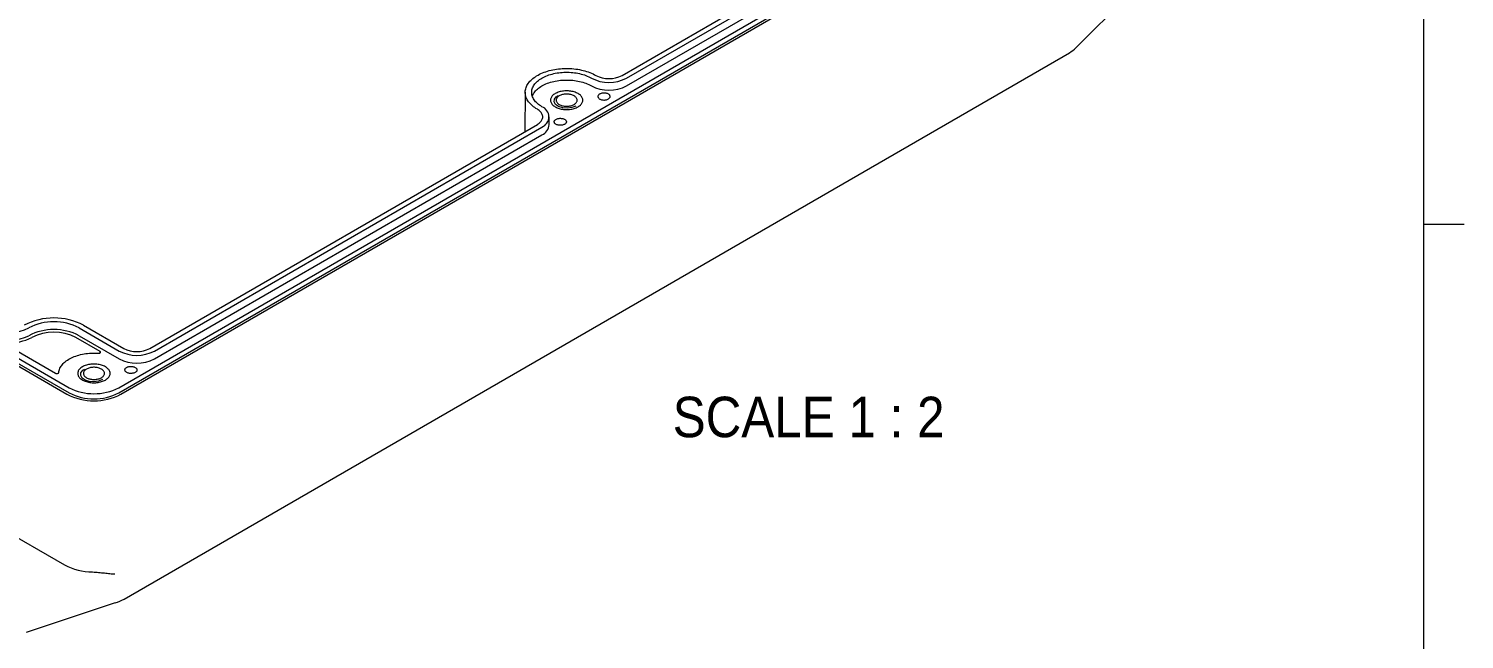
# Model space of a CAD drawing. Header units: inches. Extents: x 0.3 to 33.9, y 0.2 to 21.7.
# Drawn here: x 29.206 to 33.641, y 2.683 to 4.567 of the extents above; entities that cross this region are included whole.
import ezdxf

# ---------------------------------------------------------------- set-up
doc = ezdxf.new("R2010")
doc.units = ezdxf.units.IN
doc.header["$MEASUREMENT"] = 0
doc.linetypes.add('SLD-Dashed', pattern=[0.075, 0.05, -0.025])
doc.linetypes.add('SLD-Solid', pattern=[0])
doc.layers.add('SLD-0', color=7, linetype='SLD-Solid')
doc.styles.add('SLDTEXTSTYLE1', font='GOTHIC.TTF', dxfattribs={"width": 0.913})

msp = doc.modelspace()

# ---------------------------------------------------------------- linework, layer by layer
at = {"color": 7, "linetype": 'SLD-Solid', "lineweight": 0}
for p, q in [((33.51583, 0.46397), (33.51583, 21.46397)), ((33.51583, 3.96397), (33.64083, 3.96397))]:
    msp.add_line(p, q, dxfattribs=at)
at = {"color": 7, "linetype": 'SLD-Solid', "lineweight": 15}
for p, q in [((29.48374, 3.45894), (32.40445, 5.14503)), ((29.48374, 3.44287), (32.40445, 5.12896)), ((29.4907, 3.43885), (32.41141, 5.12494)), ((31.03874, 4.4225), (32.23604, 5.11369)), ((31.05288, 4.41433), (32.25019, 5.10553)), ((31.05288, 4.39022), (32.25019, 5.08142)), ((32.44176, 4.50849), (32.60032, 4.66703)), ((27.46579, 4.53558), (29.33078, 3.45894)), ((27.45883, 4.51549), (29.32383, 3.43885)), ((27.46579, 4.51951), (29.33078, 3.44287)), ((29.50018, 2.80669), (32.42088, 4.49278)), ((30.73962, 4.3707), (30.73832, 4.24907)), ((29.5798, 3.58027), (30.77711, 4.27146)), ((29.59394, 3.57211), (30.79125, 4.2633)), ((30.8138, 4.27062), (30.8138, 4.29473)), ((29.59394, 3.548), (30.79125, 4.23919)), ((27.45094, 3.98872), (29.31593, 2.91208)), ((29.3613, 3.64354), (29.48505, 3.57211)), ((29.37544, 3.65171), (29.49919, 3.58027)), ((29.13353, 3.59335), (29.2888, 3.50372)), ((29.4261, 3.57101), (29.35176, 3.61392)), ((29.3613, 3.61943), (29.48505, 3.548)), ((29.42606, 3.56616), (29.4261, 3.57101)), ((29.47296, 2.79463), (29.19833, 2.7031))]:
    msp.add_line(p, q, dxfattribs=at)
at = {"color": 7, "linetype": 'SLD-Solid', "lineweight": 15, "flags": 128}
for points in [[(30.77711, 4.318), (30.77296, 4.3205), (30.76903, 4.32312), (30.76531, 4.32584), (30.76182, 4.32866), (30.75856, 4.33157), (30.75554, 4.33456), (30.75276, 4.33763), (30.75024, 4.34077), (30.74798, 4.34398), (30.74597, 4.34725), (30.74424, 4.35057), (30.74278, 4.35393), (30.74159, 4.35732), (30.74068, 4.36075), (30.74005, 4.36419), (30.7397, 4.36765), (30.73962, 4.37111), (30.73984, 4.37458), (30.74033, 4.37803), (30.7411, 4.38147), (30.74215, 4.38488), (30.74347, 4.38826), (30.74507, 4.39159), (30.74694, 4.39489), (30.74907, 4.39812), (30.75147, 4.4013), (30.75412, 4.40441), (30.75702, 4.40744), (30.76016, 4.4104), (30.76354, 4.41326), (30.76714, 4.41603), (30.77097, 4.4187), (30.77501, 4.42126), (30.77925, 4.42371), (30.78369, 4.42604), (30.78831, 4.42825), (30.79311, 4.43033), (30.79807, 4.43228), (30.80318, 4.4341), (30.80844, 4.43577), (30.81382, 4.4373), (30.81933, 4.43868), (30.82494, 4.43991), (30.83064, 4.44099), (30.83642, 4.44191), (30.84228, 4.44268), (30.84819, 4.44328), (30.85414, 4.44373), (30.86012, 4.44401), (30.86612, 4.44414), (30.87212, 4.4441), (30.87811, 4.44389), (30.88408, 4.44353), (30.89001, 4.443), (30.89589, 4.44232), (30.90171, 4.44147), (30.90746, 4.44047), (30.91311, 4.43932), (30.91867, 4.43801), (30.92412, 4.43655), (30.92944, 4.43495), (30.93462, 4.43321), (30.93966, 4.43132), (30.94454, 4.42931), (30.94925, 4.42716), (30.95378, 4.42489), (30.95813, 4.4225)], [(30.79125, 4.32616), (30.78748, 4.32845), (30.78391, 4.33085), (30.78057, 4.33335), (30.77744, 4.33594), (30.77454, 4.33862), (30.77189, 4.34138), (30.76948, 4.34422), (30.76732, 4.34712), (30.76542, 4.35008), (30.76378, 4.3531), (30.76241, 4.35615), (30.76131, 4.35925), (30.76048, 4.36237), (30.75993, 4.36551), (30.75965, 4.36867), (30.75965, 4.37183), (30.75993, 4.37498), (30.76048, 4.37812), (30.76131, 4.38125), (30.76241, 4.38434), (30.76378, 4.3874), (30.76542, 4.39041), (30.76732, 4.39338), (30.76948, 4.39628), (30.77189, 4.39911), (30.77454, 4.40188), (30.77744, 4.40456), (30.78057, 4.40715), (30.78391, 4.40965), (30.78748, 4.41204), (30.79125, 4.41433), (30.79521, 4.41651), (30.79937, 4.41857), (30.80369, 4.4205), (30.80818, 4.42231), (30.81283, 4.42398), (30.81761, 4.42551), (30.82253, 4.4269), (30.82755, 4.42815), (30.83268, 4.42924), (30.83791, 4.43019), (30.8432, 4.43098), (30.84856, 4.43162), (30.85397, 4.4321), (30.85942, 4.43242), (30.86488, 4.43258), (30.87035, 4.43258), (30.87582, 4.43242), (30.88126, 4.4321), (30.88667, 4.43162), (30.89203, 4.43098), (30.89733, 4.43019), (30.90255, 4.42924), (30.90768, 4.42815), (30.91271, 4.4269), (30.91762, 4.42551), (30.9224, 4.42398), (30.92705, 4.42231), (30.93154, 4.4205), (30.93587, 4.41857), (30.94002, 4.41651), (30.94398, 4.41433)], [(30.76165, 4.35819), (30.76241, 4.36023), (30.76378, 4.36329), (30.76542, 4.3663), (30.76732, 4.36927), (30.76948, 4.37217), (30.77189, 4.375), (30.77454, 4.37777), (30.77744, 4.38045), (30.78057, 4.38304), (30.78391, 4.38554), (30.78748, 4.38793), (30.79125, 4.39022), (30.79521, 4.3924), (30.79937, 4.39446), (30.80369, 4.39639), (30.80818, 4.3982), (30.81283, 4.39987), (30.81761, 4.4014), (30.82253, 4.40279), (30.82755, 4.40404), (30.83268, 4.40513), (30.83791, 4.40608), (30.8432, 4.40687), (30.84856, 4.40751), (30.85397, 4.40799), (30.85942, 4.4083), (30.86488, 4.40846), (30.87035, 4.40846), (30.87582, 4.4083), (30.88126, 4.40799), (30.88667, 4.40751), (30.89203, 4.40687), (30.89733, 4.40608), (30.90255, 4.40513), (30.90768, 4.40404), (30.91271, 4.40279), (30.91762, 4.4014), (30.9224, 4.39987), (30.92705, 4.3982), (30.93154, 4.39639), (30.93587, 4.39446), (30.94002, 4.3924), (30.94398, 4.39022)], [(30.83226, 4.32573), (30.835, 4.32426), (30.83793, 4.32291), (30.84101, 4.3217), (30.84425, 4.32062), (30.84762, 4.31968), (30.8511, 4.31889), (30.85468, 4.31826), (30.85832, 4.31778), (30.86202, 4.31745), (30.86575, 4.31729), (30.86949, 4.31729), (30.87321, 4.31745), (30.87691, 4.31778), (30.88056, 4.31826), (30.88413, 4.31889), (30.88761, 4.31968), (30.89098, 4.32062), (30.89422, 4.3217), (30.89731, 4.32291), (30.90023, 4.32426), (30.90297, 4.32573), (30.90551, 4.32731), (30.90785, 4.329), (30.90995, 4.33078), (30.91182, 4.33265), (30.91344, 4.33459), (30.91481, 4.3366), (30.91591, 4.33867), (30.91674, 4.34077), (30.9173, 4.34291), (30.91758, 4.34506), (30.91758, 4.34722), (30.9173, 4.34937), (30.91674, 4.3515), (30.91591, 4.35361), (30.91481, 4.35567), (30.91344, 4.35768), (30.91182, 4.35962), (30.90995, 4.36149), (30.90785, 4.36328), (30.90551, 4.36497), (30.90297, 4.36655), (30.90023, 4.36802), (30.89731, 4.36936), (30.89422, 4.37058), (30.89098, 4.37166), (30.88761, 4.37259), (30.88413, 4.37338), (30.88056, 4.37402), (30.87691, 4.3745), (30.87321, 4.37482), (30.86949, 4.37498), (30.86575, 4.37498), (30.86202, 4.37482), (30.85832, 4.3745), (30.85468, 4.37402), (30.8511, 4.37338), (30.84762, 4.37259), (30.84425, 4.37166), (30.84101, 4.37058), (30.83793, 4.36936), (30.835, 4.36802), (30.83226, 4.36655), (30.82972, 4.36497), (30.82739, 4.36328), (30.82528, 4.36149), (30.82341, 4.35962), (30.82179, 4.35768), (30.82042, 4.35567), (30.81932, 4.35361), (30.81849, 4.3515), (30.81793, 4.34937), (30.81765, 4.34722), (30.81765, 4.34506), (30.81793, 4.34291), (30.81849, 4.34077), (30.81932, 4.33867), (30.82042, 4.3366), (30.82179, 4.33459), (30.82341, 4.33265), (30.82528, 4.33078), (30.82739, 4.329), (30.82972, 4.32731), (30.83226, 4.32573)], [(30.83226, 4.32573), (30.835, 4.32426), (30.83793, 4.32291), (30.84101, 4.3217), (30.84425, 4.32062), (30.84762, 4.31968), (30.8511, 4.31889), (30.85468, 4.31826), (30.85832, 4.31778), (30.86202, 4.31745), (30.86575, 4.31729), (30.86949, 4.31729), (30.87321, 4.31745), (30.87691, 4.31778), (30.88056, 4.31826), (30.88413, 4.31889), (30.88761, 4.31968), (30.89098, 4.32062), (30.89422, 4.3217), (30.89731, 4.32291), (30.90023, 4.32426), (30.90297, 4.32573), (30.90551, 4.32731), (30.90785, 4.329), (30.90995, 4.33078), (30.91182, 4.33265), (30.91344, 4.33459), (30.91481, 4.3366), (30.91591, 4.33867), (30.91674, 4.34077), (30.9173, 4.34291), (30.91758, 4.34506), (30.91758, 4.34722), (30.9173, 4.34937), (30.91674, 4.3515), (30.91591, 4.35361), (30.91481, 4.35567), (30.91344, 4.35768), (30.91182, 4.35962), (30.90995, 4.36149), (30.90785, 4.36328), (30.90551, 4.36497), (30.90297, 4.36655), (30.90023, 4.36802), (30.89731, 4.36936), (30.89422, 4.37058), (30.89098, 4.37166), (30.88761, 4.37259), (30.88413, 4.37338), (30.88056, 4.37402), (30.87691, 4.3745), (30.87321, 4.37482), (30.86949, 4.37498), (30.86575, 4.37498), (30.86202, 4.37482), (30.85832, 4.3745), (30.85468, 4.37402), (30.8511, 4.37338), (30.84762, 4.37259), (30.84425, 4.37166), (30.84101, 4.37058), (30.83793, 4.36936), (30.835, 4.36802), (30.83226, 4.36655), (30.82972, 4.36497), (30.82739, 4.36328), (30.82528, 4.36149), (30.82341, 4.35962), (30.82179, 4.35768), (30.82042, 4.35567), (30.81932, 4.35361), (30.81849, 4.3515), (30.81793, 4.34937), (30.81765, 4.34722), (30.81765, 4.34506), (30.81793, 4.34291), (30.81849, 4.34077), (30.81932, 4.33867), (30.82042, 4.3366), (30.82179, 4.33459), (30.82341, 4.33265), (30.82528, 4.33078), (30.82739, 4.329), (30.82972, 4.32731), (30.83226, 4.32573)], [(30.84465, 4.33288), (30.84687, 4.33171), (30.84926, 4.33067), (30.85181, 4.32976), (30.8545, 4.32898), (30.85729, 4.32836), (30.86018, 4.32789), (30.86313, 4.32757), (30.86612, 4.32741), (30.86912, 4.32741), (30.8721, 4.32757), (30.87505, 4.32789), (30.87794, 4.32836), (30.88074, 4.32898), (30.88342, 4.32976), (30.88597, 4.33067), (30.88837, 4.33171), (30.89058, 4.33288), (30.8926, 4.33416), (30.89441, 4.33554), (30.89599, 4.33701), (30.89733, 4.33856), (30.89841, 4.34018), (30.89923, 4.34184), (30.89978, 4.34355), (30.90006, 4.34527), (30.90006, 4.347), (30.89978, 4.34873), (30.89923, 4.35043), (30.89841, 4.3521), (30.89733, 4.35371), (30.89599, 4.35526), (30.89441, 4.35673), (30.8926, 4.35812), (30.89058, 4.3594), (30.88837, 4.36056), (30.88597, 4.36161), (30.88342, 4.36252), (30.88074, 4.36329), (30.87794, 4.36392), (30.87505, 4.36439), (30.8721, 4.36471), (30.86912, 4.36487), (30.86612, 4.36487), (30.86313, 4.36471), (30.86018, 4.36439), (30.85729, 4.36392), (30.8545, 4.36329), (30.85181, 4.36252), (30.84926, 4.36161), (30.84687, 4.36056), (30.84465, 4.3594), (30.84263, 4.35812), (30.84082, 4.35673), (30.83924, 4.35526), (30.8379, 4.35371), (30.83682, 4.3521), (30.836, 4.35043), (30.83545, 4.34873), (30.83517, 4.347), (30.83517, 4.34527), (30.83545, 4.34355), (30.836, 4.34184), (30.83682, 4.34018), (30.8379, 4.33856), (30.83924, 4.33701), (30.84082, 4.33554), (30.84263, 4.33416), (30.84465, 4.33288)], [(30.96979, 4.34981), (30.97152, 4.34893), (30.97343, 4.34818), (30.97548, 4.34756), (30.97764, 4.3471), (30.97989, 4.3468), (30.98219, 4.34665), (30.98449, 4.34667), (30.98678, 4.34686), (30.98901, 4.3472), (30.99115, 4.3477), (30.99317, 4.34835), (30.99503, 4.34914), (30.99671, 4.35005), (30.99819, 4.35108), (30.99943, 4.3522), (31.00043, 4.3534), (31.00116, 4.35466), (31.00162, 4.35597), (31.0018, 4.3573), (31.00169, 4.35863), (31.0013, 4.35994), (31.00064, 4.36122), (30.9997, 4.36244), (30.99852, 4.36358), (30.9971, 4.36463), (30.99547, 4.36558), (30.99365, 4.3664), (30.99167, 4.36708), (30.98955, 4.36762), (30.98734, 4.368), (30.98507, 4.36823), (30.98276, 4.36829), (30.98046, 4.36819), (30.9782, 4.36792), (30.97601, 4.3675), (30.97393, 4.36692), (30.97198, 4.3662), (30.97021, 4.36535), (30.96863, 4.36438), (30.96726, 4.3633), (30.96614, 4.36214), (30.96527, 4.36091), (30.96468, 4.35962), (30.96436, 4.3583), (30.96432, 4.35697), (30.96457, 4.35564), (30.9651, 4.35434), (30.9659, 4.35309), (30.96696, 4.35191), (30.96826, 4.35081), (30.96979, 4.34981)], [(30.77711, 4.27146), (30.77988, 4.27318), (30.78243, 4.27501), (30.78475, 4.27694), (30.78683, 4.27896), (30.78865, 4.28106), (30.79021, 4.28323), (30.79149, 4.28546), (30.7925, 4.28774), (30.79322, 4.29005), (30.79366, 4.29238), (30.7938, 4.29473), (30.79366, 4.29708), (30.79322, 4.29941), (30.7925, 4.30172), (30.79149, 4.304), (30.79021, 4.30623), (30.78865, 4.3084), (30.78683, 4.3105), (30.78475, 4.31252), (30.78243, 4.31445), (30.77988, 4.31628), (30.77711, 4.318)], [(30.86125, 4.28715), (30.86278, 4.28615), (30.86409, 4.28505), (30.86515, 4.28387), (30.86595, 4.28262), (30.86648, 4.28132), (30.86672, 4.28), (30.86669, 4.27867), (30.86637, 4.27735), (30.86577, 4.27606), (30.8649, 4.27482), (30.86378, 4.27366), (30.86242, 4.27258), (30.86084, 4.27161), (30.85906, 4.27076), (30.85712, 4.27004), (30.85504, 4.26947), (30.85285, 4.26904), (30.85058, 4.26878), (30.84828, 4.26868), (30.84598, 4.26874), (30.8437, 4.26896), (30.84149, 4.26935), (30.83938, 4.26988), (30.8374, 4.27057), (30.83558, 4.27139), (30.83394, 4.27233), (30.83253, 4.27338), (30.83134, 4.27452), (30.83041, 4.27574), (30.82974, 4.27702), (30.82935, 4.27833), (30.82925, 4.27966), (30.82942, 4.28099), (30.82988, 4.2823), (30.83062, 4.28356), (30.83161, 4.28477), (30.83286, 4.28589), (30.83433, 4.28691), (30.83602, 4.28783), (30.83788, 4.28861), (30.8399, 4.28926), (30.84204, 4.28976), (30.84427, 4.29011), (30.84655, 4.29029), (30.84886, 4.29031), (30.85115, 4.29017), (30.8534, 4.28986), (30.85557, 4.2894), (30.85762, 4.28879), (30.85952, 4.28803), (30.86125, 4.28715)], [(29.29888, 3.50597), (29.29928, 3.5092), (29.29997, 3.51241), (29.30095, 3.5156), (29.30221, 3.51875), (29.30375, 3.52186), (29.30557, 3.52492), (29.30765, 3.52792), (29.31001, 3.53086), (29.31262, 3.53372), (29.31549, 3.5365), (29.3186, 3.5392), (29.32195, 3.54179), (29.32552, 3.54428), (29.32932, 3.54666), (29.33332, 3.54893), (29.33752, 3.55107), (29.3419, 3.55309), (29.34646, 3.55497), (29.35118, 3.55671), (29.35606, 3.55831), (29.36106, 3.55977), (29.3662, 3.56107), (29.37144, 3.56222), (29.37677, 3.56321), (29.38219, 3.56403), (29.38768, 3.5647), (29.39321, 3.5652), (29.39879, 3.56554), (29.40439, 3.56571), (29.40999, 3.56571), (29.41559, 3.56555), (29.42116, 3.56521)], [(29.42116, 3.56521), (29.4225, 3.5652), (29.4238, 3.56536), (29.425, 3.56569), (29.42605, 3.56616), (29.42689, 3.56676), (29.42748, 3.56745), (29.42779, 3.56819), (29.42779, 3.56896), (29.4275, 3.56971), (29.42693, 3.5704), (29.4261, 3.57101)], [(29.2888, 3.50372), (29.28987, 3.50323), (29.2911, 3.5029), (29.29243, 3.50273), (29.2938, 3.50275), (29.29511, 3.50295), (29.29632, 3.50332), (29.29734, 3.50383), (29.29814, 3.50447), (29.29866, 3.5052), (29.29888, 3.50597)], [(29.37191, 3.48268), (29.37465, 3.48122), (29.37757, 3.47987), (29.38066, 3.47865), (29.3839, 3.47757), (29.38727, 3.47664), (29.39075, 3.47585), (29.39432, 3.47521), (29.39797, 3.47473), (29.40167, 3.47441), (29.40539, 3.47425), (29.40913, 3.47425), (29.41286, 3.47441), (29.41656, 3.47473), (29.4202, 3.47521), (29.42378, 3.47585), (29.42726, 3.47664), (29.43063, 3.47757), (29.43387, 3.47865), (29.43695, 3.47987), (29.43988, 3.48122), (29.44262, 3.48268), (29.44516, 3.48427), (29.44749, 3.48595), (29.4496, 3.48774), (29.45147, 3.48961), (29.45309, 3.49155), (29.45446, 3.49356), (29.45556, 3.49562), (29.45639, 3.49773), (29.45695, 3.49986), (29.45723, 3.50201), (29.45723, 3.50417), (29.45695, 3.50633), (29.45639, 3.50846), (29.45556, 3.51056), (29.45446, 3.51263), (29.45309, 3.51464), (29.45147, 3.51658), (29.4496, 3.51845), (29.44749, 3.52023), (29.44516, 3.52192), (29.44262, 3.5235), (29.43988, 3.52497), (29.43695, 3.52632), (29.43387, 3.52753), (29.43063, 3.52861), (29.42726, 3.52955), (29.42378, 3.53034), (29.4202, 3.53097), (29.41656, 3.53146), (29.41286, 3.53178), (29.40913, 3.53194), (29.40539, 3.53194), (29.40167, 3.53178), (29.39797, 3.53146), (29.39432, 3.53097), (29.39075, 3.53034), (29.38727, 3.52955), (29.3839, 3.52861), (29.38066, 3.52753), (29.37757, 3.52632), (29.37465, 3.52497), (29.37191, 3.5235), (29.36937, 3.52192), (29.36703, 3.52023), (29.36493, 3.51845), (29.36306, 3.51658), (29.36144, 3.51464), (29.36007, 3.51263), (29.35897, 3.51056), (29.35814, 3.50846), (29.35758, 3.50633), (29.3573, 3.50417), (29.3573, 3.50201), (29.35758, 3.49986), (29.35814, 3.49773), (29.35897, 3.49562), (29.36007, 3.49356), (29.36144, 3.49155), (29.36306, 3.48961), (29.36493, 3.48774), (29.36703, 3.48595), (29.36937, 3.48427), (29.37191, 3.48268)], [(29.37191, 3.48268), (29.37465, 3.48122), (29.37757, 3.47987), (29.38066, 3.47865), (29.3839, 3.47757), (29.38727, 3.47664), (29.39075, 3.47585), (29.39432, 3.47521), (29.39797, 3.47473), (29.40167, 3.47441), (29.40539, 3.47425), (29.40913, 3.47425), (29.41286, 3.47441), (29.41656, 3.47473), (29.4202, 3.47521), (29.42378, 3.47585), (29.42726, 3.47664), (29.43063, 3.47757), (29.43387, 3.47865), (29.43695, 3.47987), (29.43988, 3.48122), (29.44262, 3.48268), (29.44516, 3.48427), (29.44749, 3.48595), (29.4496, 3.48774), (29.45147, 3.48961), (29.45309, 3.49155), (29.45446, 3.49356), (29.45556, 3.49562), (29.45639, 3.49773), (29.45695, 3.49986), (29.45723, 3.50201), (29.45723, 3.50417), (29.45695, 3.50633), (29.45639, 3.50846), (29.45556, 3.51056), (29.45446, 3.51263), (29.45309, 3.51464), (29.45147, 3.51658), (29.4496, 3.51845), (29.44749, 3.52023), (29.44516, 3.52192), (29.44262, 3.5235), (29.43988, 3.52497), (29.43695, 3.52632), (29.43387, 3.52753), (29.43063, 3.52861), (29.42726, 3.52955), (29.42378, 3.53034), (29.4202, 3.53097), (29.41656, 3.53146), (29.41286, 3.53178), (29.40913, 3.53194), (29.40539, 3.53194), (29.40167, 3.53178), (29.39797, 3.53146), (29.39432, 3.53097), (29.39075, 3.53034), (29.38727, 3.52955), (29.3839, 3.52861), (29.38066, 3.52753), (29.37757, 3.52632), (29.37465, 3.52497), (29.37191, 3.5235), (29.36937, 3.52192), (29.36703, 3.52023), (29.36493, 3.51845), (29.36306, 3.51658), (29.36144, 3.51464), (29.36007, 3.51263), (29.35897, 3.51056), (29.35814, 3.50846), (29.35758, 3.50633), (29.3573, 3.50417), (29.3573, 3.50201), (29.35758, 3.49986), (29.35814, 3.49773), (29.35897, 3.49562), (29.36007, 3.49356), (29.36144, 3.49155), (29.36306, 3.48961), (29.36493, 3.48774), (29.36703, 3.48595), (29.36937, 3.48427), (29.37191, 3.48268)], [(29.3843, 3.48984), (29.38651, 3.48867), (29.38891, 3.48763), (29.39146, 3.48671), (29.39414, 3.48594), (29.39694, 3.48532), (29.39983, 3.48484), (29.40278, 3.48452), (29.40576, 3.48436), (29.40876, 3.48436), (29.41175, 3.48452), (29.4147, 3.48484), (29.41759, 3.48532), (29.42038, 3.48594), (29.42307, 3.48671), (29.42562, 3.48763), (29.42801, 3.48867), (29.43023, 3.48984), (29.43225, 3.49112), (29.43406, 3.4925), (29.43564, 3.49397), (29.43698, 3.49552), (29.43806, 3.49714), (29.43888, 3.4988), (29.43943, 3.5005), (29.43971, 3.50223), (29.43971, 3.50396), (29.43943, 3.50568), (29.43888, 3.50739), (29.43806, 3.50905), (29.43698, 3.51067), (29.43564, 3.51222), (29.43406, 3.51369), (29.43225, 3.51507), (29.43023, 3.51635), (29.42801, 3.51752), (29.42562, 3.51856), (29.42307, 3.51947), (29.42038, 3.52025), (29.41759, 3.52087), (29.4147, 3.52135), (29.41175, 3.52166), (29.40876, 3.52182), (29.40576, 3.52182), (29.40278, 3.52166), (29.39983, 3.52135), (29.39694, 3.52087), (29.39414, 3.52025), (29.39146, 3.51947), (29.38891, 3.51856), (29.38651, 3.51752), (29.3843, 3.51635), (29.38228, 3.51507), (29.38047, 3.51369), (29.37889, 3.51222), (29.37755, 3.51067), (29.37647, 3.50905), (29.37565, 3.50739), (29.3751, 3.50568), (29.37482, 3.50396), (29.37482, 3.50223), (29.3751, 3.5005), (29.37565, 3.4988), (29.37647, 3.49714), (29.37755, 3.49552), (29.37889, 3.49397), (29.38047, 3.4925), (29.38228, 3.49112), (29.3843, 3.48984)], [(29.53477, 3.52139), (29.5363, 3.52039), (29.53761, 3.51929), (29.53867, 3.51811), (29.53947, 3.51686), (29.54, 3.51556), (29.54025, 3.51424), (29.54021, 3.51291), (29.53989, 3.51159), (29.53929, 3.5103), (29.53843, 3.50906), (29.5373, 3.5079), (29.53594, 3.50682), (29.53436, 3.50585), (29.53258, 3.505), (29.53064, 3.50428), (29.52856, 3.50371), (29.52637, 3.50328), (29.52411, 3.50302), (29.5218, 3.50292), (29.5195, 3.50298), (29.51722, 3.5032), (29.51501, 3.50359), (29.5129, 3.50412), (29.51092, 3.50481), (29.5091, 3.50563), (29.50747, 3.50657), (29.50605, 3.50762), (29.50486, 3.50877), (29.50393, 3.50998), (29.50326, 3.51126), (29.50287, 3.51257), (29.50277, 3.51391), (29.50295, 3.51523), (29.5034, 3.51654), (29.50414, 3.5178), (29.50514, 3.51901), (29.50638, 3.52013), (29.50786, 3.52115), (29.50954, 3.52207), (29.5114, 3.52285), (29.51342, 3.5235), (29.51556, 3.524), (29.51779, 3.52435), (29.52007, 3.52453), (29.52238, 3.52455), (29.52468, 3.52441), (29.52692, 3.5241), (29.52909, 3.52364), (29.53114, 3.52303), (29.53304, 3.52228), (29.53477, 3.52139)]]:
    msp.add_lwpolyline(points, dxfattribs=at)
at = {"color": 7, "linetype": 'SLD-Dashed', "lineweight": 0, "flags": 128}
for points in [[(30.8958, 4.32808), (30.88387, 4.32336), (30.86979, 4.32145), (30.85546, 4.3226), (30.84282, 4.32666), (30.83358, 4.33309), (30.82898, 4.34101), (30.82965, 4.34935), (30.83549, 4.35699), (30.84572, 4.3629), (30.85896, 4.36627), (30.87341, 4.36666), (30.88713, 4.364), (30.89826, 4.35867), (30.9053, 4.35137), (30.9073, 4.3431), (30.90399, 4.33497), (30.89581, 4.32808)], [(29.43332, 3.48381), (29.4214, 3.47909), (29.40731, 3.47718), (29.39298, 3.47833), (29.38034, 3.4824), (29.3711, 3.48882), (29.3665, 3.49674), (29.36717, 3.50508), (29.37302, 3.51273), (29.38325, 3.51863), (29.39648, 3.52201), (29.41094, 3.52239), (29.42465, 3.51974), (29.43578, 3.5144), (29.44283, 3.5071), (29.44482, 3.49883), (29.44151, 3.4907), (29.43334, 3.48381)]]:
    msp.add_lwpolyline(points, dxfattribs=at)
at = {"color": 7, "linetype": 'SLD-Solid', "lineweight": 15}
for centre, radius, start, end in [((32.3714, 4.58027), 0.10051, 299.48667, 314.42425), ((30.99843, 4.51906), 0.11804, 242.53037, 297.46963), ((30.99843, 4.49997), 0.08733, 242.51531, 297.48469), ((30.99843, 4.49495), 0.11804, 242.53037, 297.46963), ((30.77911, 4.29473), 0.03369, 291.10936, 68.89064), ((30.7754, 4.27437), 0.03859, 294.25408, 354.42578), ((29.15129, 3.74827), 0.11804, 242.53037, 297.46963), ((29.28352, 3.47475), 0.19941, 62.54957, 117.45043), ((29.28352, 3.49365), 0.16887, 62.57413, 117.42587), ((29.28352, 3.46954), 0.16887, 62.57413, 117.42587), ((29.15129, 3.72416), 0.11804, 242.53037, 297.46963), ((29.15233, 3.73415), 0.13571, 264.1663, 297.63652), ((29.28352, 3.48243), 0.14814, 62.57365, 117.42635), ((29.53949, 3.67683), 0.11804, 242.53037, 297.46963), ((29.53949, 3.65775), 0.08733, 242.51531, 297.48469), ((29.53949, 3.65272), 0.11804, 242.53037, 297.46963), ((29.40726, 3.59989), 0.18137, 242.60967, 297.39033), ((29.40726, 3.60632), 0.16604, 242.57413, 297.42587), ((29.40726, 3.59025), 0.16604, 242.57413, 297.42587), ((29.40294, 3.0748), 0.18452, 241.8642, 270.10717), ((29.42681, 2.93557), 0.1483, 288.13245, 299.65121)]:
    msp.add_arc(centre, radius, start, end, dxfattribs=at)
msp.add_open_spline([(29.40329, 2.89027), (29.40959, 2.89016), (29.41574, 2.88966), (29.42788, 2.88847), (29.43387, 2.88777), (29.44536, 2.88646), (29.45091, 2.88584), (29.459, 2.88509), (29.46166, 2.88487), (29.4669, 2.88451), (29.4695, 2.88436), (29.47201, 2.88427)], degree=3, knots=[0, 0, 0, 0, 0.25, 0.25, 0.5, 0.5, 0.75, 0.75, 0.875, 0.875, 1, 1, 1, 1], dxfattribs=at)

# ---------------------------------------------------------------- texts
at = {"layer": 'SLD-0', "insert": (31.57281, 3.4311), "char_height": 0.125, "attachment_point": 2, "style": 'SLDTEXTSTYLE1'}
msp.add_mtext('  SCALE 1 : 2', dxfattribs=at)

doc.saveas('drawing.dxf')
